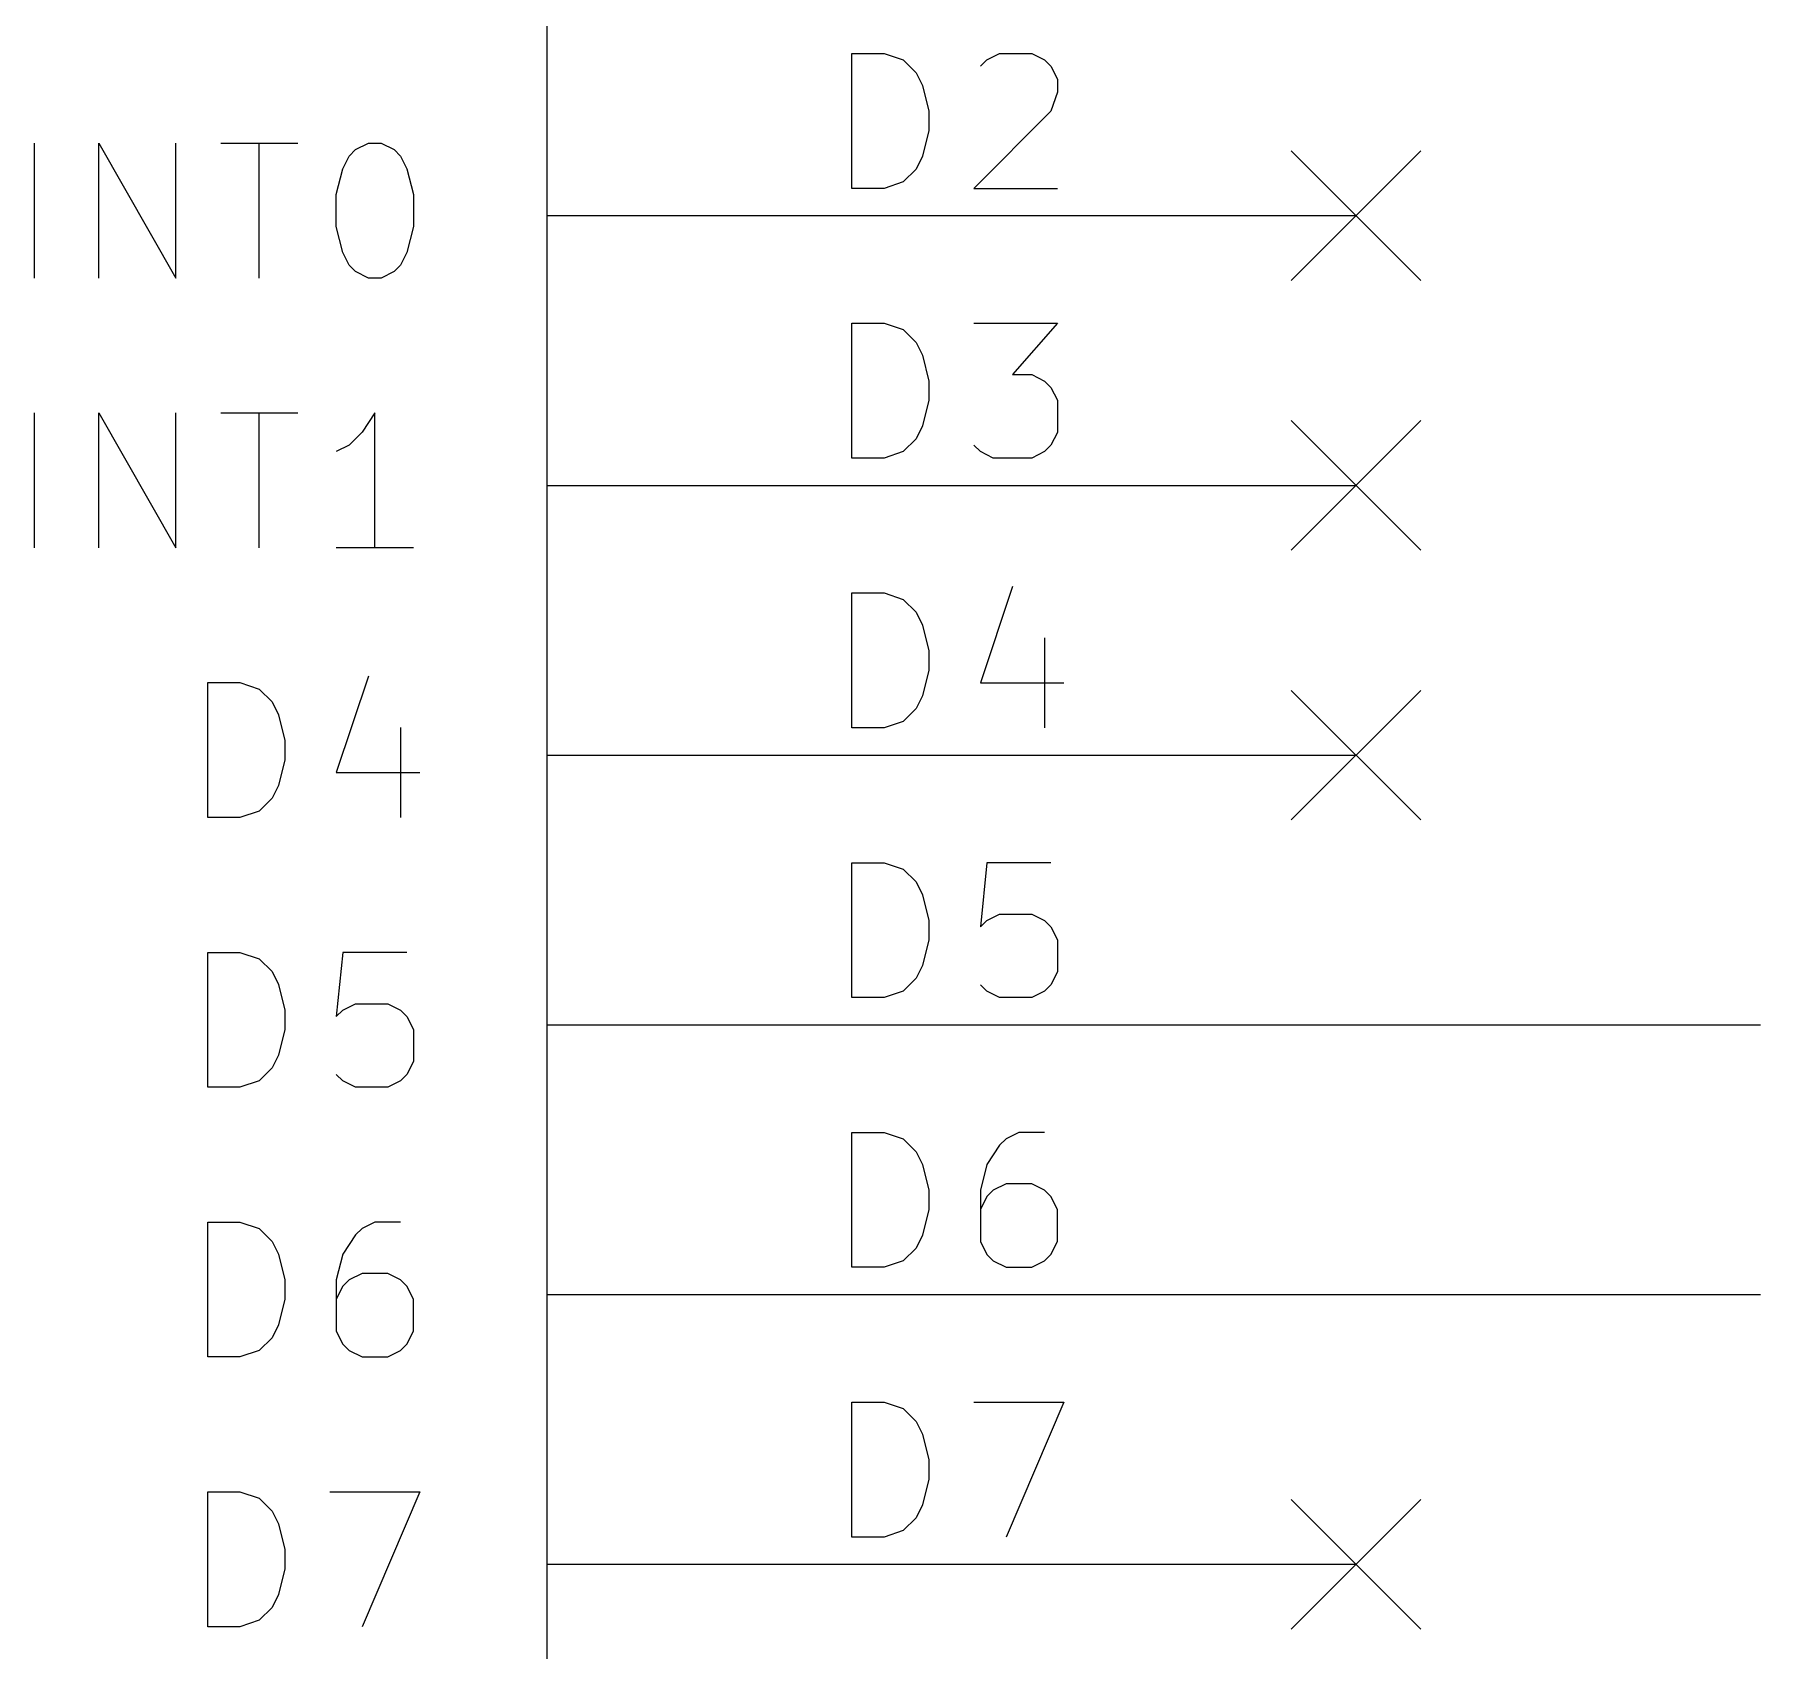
# Model space of a CAD drawing. Extents: x 0.4 to 11.3, y -7.9 to -0.4.
# Drawn here: x 6.11 to 6.75, y -2.132 to -1.533 of the extents above; entities that cross this region are included whole.
import ezdxf

# ---------------------------------------------------------------- set-up
doc = ezdxf.new("R2010")
doc.units = 0
doc.header["$MEASUREMENT"] = 0
for name, color, linetype in [('BLUE2', 5, 'CONTINUOUS'), ('CYAN2', 4, 'CONTINUOUS'), ('GREEN3', 91, 'CONTINUOUS'), ('LYELLOW', 51, 'CONTINUOUS'), ('RED2', 1, 'CONTINUOUS'), ('RED3', 11, 'CONTINUOUS')]:
    doc.layers.add(name, color=color, linetype=linetype)

msp = doc.modelspace()

# ---------------------------------------------------------------- linework, layer by layer
at = {"layer": 'BLUE2', "linetype": 'CONTINUOUS'}
for p, q in [((6.576, -1.576), (6.624, -1.624)), ((6.624, -1.576), (6.576, -1.624)), ((6.576, -1.676), (6.624, -1.724)), ((6.624, -1.676), (6.576, -1.724)), ((6.576, -1.776), (6.624, -1.824)), ((6.624, -1.776), (6.576, -1.824)), ((6.576, -2.076), (6.624, -2.124)), ((6.624, -2.076), (6.576, -2.124))]:
    msp.add_line(p, q, dxfattribs=at)
at = {"layer": 'CYAN2', "linetype": 'CONTINUOUS'}
for p, q in [((6.11, -1.62313), (6.11, -1.57313)), ((6.11, -1.62313), (6.11, -1.57313)), ((6.13381, -1.62313), (6.13381, -1.57313)), ((6.13381, -1.57313), (6.16238, -1.62313)), ((6.13381, -1.62313), (6.13381, -1.57313)), ((6.13381, -1.57313), (6.16238, -1.62313)), ((6.16238, -1.62313), (6.16238, -1.57313)), ((6.16238, -1.62313), (6.16238, -1.57313)), ((6.17905, -1.57313), (6.20762, -1.57313)), ((6.17905, -1.57313), (6.20762, -1.57313)), ((6.19333, -1.62313), (6.19333, -1.57313)), ((6.19333, -1.62313), (6.19333, -1.57313)), ((6.22905, -1.57551), (6.23381, -1.57313)), ((6.22905, -1.57551), (6.23381, -1.57313)), ((6.23381, -1.57313), (6.23857, -1.57313)), ((6.23381, -1.57313), (6.23857, -1.57313)), ((6.23857, -1.57313), (6.24333, -1.57551)), ((6.23857, -1.57313), (6.24333, -1.57551)), ((6.22428, -1.58265), (6.22667, -1.57789)), ((6.22428, -1.58265), (6.22667, -1.57789)), ((6.22667, -1.57789), (6.22905, -1.57551)), ((6.22667, -1.57789), (6.22905, -1.57551)), ((6.24333, -1.57551), (6.24571, -1.57789)), ((6.24333, -1.57551), (6.24571, -1.57789)), ((6.24571, -1.57789), (6.24809, -1.58265)), ((6.24571, -1.57789), (6.24809, -1.58265)), ((6.22191, -1.59218), (6.22428, -1.58265)), ((6.22191, -1.59218), (6.22428, -1.58265)), ((6.24809, -1.58265), (6.25048, -1.59218)), ((6.24809, -1.58265), (6.25048, -1.59218)), ((6.22191, -1.60408), (6.22191, -1.59218)), ((6.22191, -1.60408), (6.22191, -1.59218)), ((6.25048, -1.59218), (6.25048, -1.60408)), ((6.25048, -1.59218), (6.25048, -1.60408)), ((6.22428, -1.61361), (6.22191, -1.60408)), ((6.22428, -1.61361), (6.22191, -1.60408)), ((6.25048, -1.60408), (6.24809, -1.61361)), ((6.25048, -1.60408), (6.24809, -1.61361)), ((6.22667, -1.61837), (6.22428, -1.61361)), ((6.22667, -1.61837), (6.22428, -1.61361)), ((6.22905, -1.62075), (6.22667, -1.61837)), ((6.22905, -1.62075), (6.22667, -1.61837)), ((6.24571, -1.61837), (6.24333, -1.62075)), ((6.24571, -1.61837), (6.24333, -1.62075)), ((6.24809, -1.61361), (6.24571, -1.61837)), ((6.24809, -1.61361), (6.24571, -1.61837)), ((6.23381, -1.62313), (6.22905, -1.62075)), ((6.23381, -1.62313), (6.22905, -1.62075)), ((6.23857, -1.62313), (6.23381, -1.62313)), ((6.23857, -1.62313), (6.23381, -1.62313)), ((6.24333, -1.62075), (6.23857, -1.62313)), ((6.24333, -1.62075), (6.23857, -1.62313)), ((6.11, -1.72313), (6.11, -1.67313)), ((6.11, -1.72313), (6.11, -1.67313)), ((6.13381, -1.72313), (6.13381, -1.67313)), ((6.13381, -1.67313), (6.16238, -1.72313)), ((6.13381, -1.72313), (6.13381, -1.67313)), ((6.13381, -1.67313), (6.16238, -1.72313)), ((6.16238, -1.72313), (6.16238, -1.67313)), ((6.16238, -1.72313), (6.16238, -1.67313)), ((6.17905, -1.67313), (6.20762, -1.67313)), ((6.17905, -1.67313), (6.20762, -1.67313)), ((6.19333, -1.72313), (6.19333, -1.67313)), ((6.19333, -1.72313), (6.19333, -1.67313)), ((6.23619, -1.67313), (6.23143, -1.68028)), ((6.23619, -1.67313), (6.23143, -1.68028)), ((6.23619, -1.72313), (6.23619, -1.67313)), ((6.23619, -1.72313), (6.23619, -1.67313)), ((6.23143, -1.68028), (6.22667, -1.68504)), ((6.23143, -1.68028), (6.22667, -1.68504)), ((6.22667, -1.68504), (6.22191, -1.68742)), ((6.22667, -1.68504), (6.22191, -1.68742)), ((6.25048, -1.72313), (6.22191, -1.72313)), ((6.25048, -1.72313), (6.22191, -1.72313)), ((6.23381, -1.77075), (6.22191, -1.80646)), ((6.23381, -1.77075), (6.22191, -1.80646)), ((6.17428, -1.82313), (6.17428, -1.77313)), ((6.17428, -1.77313), (6.18619, -1.77313)), ((6.17428, -1.82313), (6.17428, -1.77313)), ((6.17428, -1.77313), (6.18619, -1.77313)), ((6.18619, -1.77313), (6.19333, -1.77551)), ((6.18619, -1.77313), (6.19333, -1.77551)), ((6.19333, -1.77551), (6.19809, -1.78028)), ((6.19333, -1.77551), (6.19809, -1.78028)), ((6.19809, -1.78028), (6.20048, -1.78504)), ((6.19809, -1.78028), (6.20048, -1.78504)), ((6.20048, -1.78504), (6.20285, -1.79456)), ((6.20048, -1.78504), (6.20285, -1.79456)), ((6.24571, -1.7898), (6.24571, -1.82313)), ((6.24571, -1.7898), (6.24571, -1.82313)), ((6.20285, -1.79456), (6.20285, -1.8017)), ((6.20285, -1.79456), (6.20285, -1.8017)), ((6.20285, -1.8017), (6.20048, -1.81122)), ((6.20285, -1.8017), (6.20048, -1.81122)), ((6.22191, -1.80646), (6.25285, -1.80646)), ((6.22191, -1.80646), (6.25285, -1.80646)), ((6.19809, -1.81599), (6.19333, -1.82075)), ((6.19809, -1.81599), (6.19333, -1.82075)), ((6.20048, -1.81122), (6.19809, -1.81599)), ((6.20048, -1.81122), (6.19809, -1.81599)), ((6.18619, -1.82313), (6.17428, -1.82313)), ((6.18619, -1.82313), (6.17428, -1.82313)), ((6.19333, -1.82075), (6.18619, -1.82313)), ((6.19333, -1.82075), (6.18619, -1.82313)), ((6.17428, -1.92313), (6.17428, -1.87313)), ((6.17428, -1.87313), (6.18619, -1.87313)), ((6.17428, -1.92313), (6.17428, -1.87313)), ((6.17428, -1.87313), (6.18619, -1.87313)), ((6.18619, -1.87313), (6.19333, -1.87551)), ((6.18619, -1.87313), (6.19333, -1.87551)), ((6.22428, -1.87313), (6.22191, -1.89694)), ((6.22428, -1.87313), (6.22191, -1.89694)), ((6.24809, -1.87313), (6.22428, -1.87313)), ((6.24809, -1.87313), (6.22428, -1.87313)), ((6.19333, -1.87551), (6.19809, -1.88028)), ((6.19333, -1.87551), (6.19809, -1.88028)), ((6.19809, -1.88028), (6.20048, -1.88504)), ((6.19809, -1.88028), (6.20048, -1.88504)), ((6.20048, -1.88504), (6.20285, -1.89456)), ((6.20048, -1.88504), (6.20285, -1.89456)), ((6.22428, -1.89456), (6.22905, -1.89218)), ((6.22428, -1.89456), (6.22905, -1.89218)), ((6.22905, -1.89218), (6.24095, -1.89218)), ((6.22905, -1.89218), (6.24095, -1.89218)), ((6.24095, -1.89218), (6.24571, -1.89456)), ((6.24095, -1.89218), (6.24571, -1.89456)), ((6.20285, -1.89456), (6.20285, -1.9017)), ((6.20285, -1.89456), (6.20285, -1.9017)), ((6.22191, -1.89694), (6.22428, -1.89456)), ((6.22191, -1.89694), (6.22428, -1.89456)), ((6.24571, -1.89456), (6.24809, -1.89694)), ((6.24571, -1.89456), (6.24809, -1.89694)), ((6.24809, -1.89694), (6.25048, -1.9017)), ((6.24809, -1.89694), (6.25048, -1.9017)), ((6.20285, -1.9017), (6.20048, -1.91122)), ((6.20285, -1.9017), (6.20048, -1.91122)), ((6.25048, -1.9017), (6.25048, -1.91361)), ((6.25048, -1.9017), (6.25048, -1.91361)), ((6.20048, -1.91122), (6.19809, -1.91599)), ((6.20048, -1.91122), (6.19809, -1.91599)), ((6.25048, -1.91361), (6.24809, -1.91837)), ((6.25048, -1.91361), (6.24809, -1.91837)), ((6.19809, -1.91599), (6.19333, -1.92075)), ((6.19809, -1.91599), (6.19333, -1.92075)), ((6.22428, -1.92075), (6.22191, -1.91837)), ((6.22428, -1.92075), (6.22191, -1.91837)), ((6.24809, -1.91837), (6.24571, -1.92075)), ((6.24809, -1.91837), (6.24571, -1.92075)), ((6.18619, -1.92313), (6.17428, -1.92313)), ((6.18619, -1.92313), (6.17428, -1.92313)), ((6.19333, -1.92075), (6.18619, -1.92313)), ((6.19333, -1.92075), (6.18619, -1.92313)), ((6.22905, -1.92313), (6.22428, -1.92075)), ((6.22905, -1.92313), (6.22428, -1.92075)), ((6.24095, -1.92313), (6.22905, -1.92313)), ((6.24095, -1.92313), (6.22905, -1.92313)), ((6.24571, -1.92075), (6.24095, -1.92313)), ((6.24571, -1.92075), (6.24095, -1.92313)), ((6.17428, -2.02313), (6.17428, -1.97313)), ((6.17428, -1.97313), (6.18619, -1.97313)), ((6.17428, -2.02313), (6.17428, -1.97313)), ((6.17428, -1.97313), (6.18619, -1.97313)), ((6.18619, -1.97313), (6.19333, -1.97551)), ((6.18619, -1.97313), (6.19333, -1.97551)), ((6.19333, -1.97551), (6.19809, -1.98028)), ((6.19333, -1.97551), (6.19809, -1.98028)), ((6.23143, -1.97551), (6.22905, -1.97789)), ((6.23143, -1.97551), (6.22905, -1.97789)), ((6.23619, -1.97313), (6.23143, -1.97551)), ((6.23619, -1.97313), (6.23143, -1.97551)), ((6.24571, -1.97313), (6.23619, -1.97313)), ((6.24571, -1.97313), (6.23619, -1.97313)), ((6.19809, -1.98028), (6.20048, -1.98504)), ((6.19809, -1.98028), (6.20048, -1.98504)), ((6.22905, -1.97789), (6.22428, -1.98504)), ((6.22905, -1.97789), (6.22428, -1.98504)), ((6.20048, -1.98504), (6.20285, -1.99456)), ((6.20048, -1.98504), (6.20285, -1.99456)), ((6.22428, -1.98504), (6.22191, -1.99456)), ((6.22428, -1.98504), (6.22191, -1.99456)), ((6.20285, -1.99456), (6.20285, -2.0017)), ((6.20285, -1.99456), (6.20285, -2.0017)), ((6.22191, -1.99456), (6.22191, -2.01361)), ((6.22191, -1.99456), (6.22191, -2.01361)), ((6.22667, -1.99456), (6.22428, -1.99694)), ((6.22667, -1.99456), (6.22428, -1.99694)), ((6.23143, -1.99218), (6.22667, -1.99456)), ((6.23143, -1.99218), (6.22667, -1.99456)), ((6.24095, -1.99218), (6.23143, -1.99218)), ((6.24095, -1.99218), (6.23143, -1.99218)), ((6.24571, -1.99456), (6.24095, -1.99218)), ((6.24571, -1.99456), (6.24095, -1.99218)), ((6.24809, -1.99694), (6.24571, -1.99456)), ((6.24809, -1.99694), (6.24571, -1.99456)), ((6.20285, -2.0017), (6.20048, -2.01122)), ((6.20285, -2.0017), (6.20048, -2.01122)), ((6.22428, -1.99694), (6.22191, -2.0017)), ((6.22428, -1.99694), (6.22191, -2.0017)), ((6.25048, -2.0017), (6.24809, -1.99694)), ((6.25048, -2.0017), (6.24809, -1.99694)), ((6.25048, -2.01361), (6.25048, -2.0017)), ((6.25048, -2.01361), (6.25048, -2.0017)), ((6.19809, -2.01599), (6.19333, -2.02075)), ((6.19809, -2.01599), (6.19333, -2.02075)), ((6.20048, -2.01122), (6.19809, -2.01599)), ((6.20048, -2.01122), (6.19809, -2.01599)), ((6.22191, -2.01361), (6.22428, -2.01837)), ((6.22191, -2.01361), (6.22428, -2.01837)), ((6.24809, -2.01837), (6.25048, -2.01361)), ((6.24809, -2.01837), (6.25048, -2.01361)), ((6.19333, -2.02075), (6.18619, -2.02313)), ((6.19333, -2.02075), (6.18619, -2.02313)), ((6.22428, -2.01837), (6.22667, -2.02075)), ((6.22428, -2.01837), (6.22667, -2.02075)), ((6.22667, -2.02075), (6.23143, -2.02313)), ((6.22667, -2.02075), (6.23143, -2.02313)), ((6.24095, -2.02313), (6.24571, -2.02075)), ((6.24095, -2.02313), (6.24571, -2.02075)), ((6.24571, -2.02075), (6.24809, -2.01837)), ((6.24571, -2.02075), (6.24809, -2.01837)), ((6.18619, -2.02313), (6.17428, -2.02313)), ((6.18619, -2.02313), (6.17428, -2.02313)), ((6.23143, -2.02313), (6.24095, -2.02313)), ((6.23143, -2.02313), (6.24095, -2.02313)), ((6.17428, -2.12313), (6.17428, -2.07313)), ((6.17428, -2.07313), (6.18619, -2.07313)), ((6.17428, -2.12313), (6.17428, -2.07313)), ((6.17428, -2.07313), (6.18619, -2.07313)), ((6.18619, -2.07313), (6.19333, -2.07551)), ((6.18619, -2.07313), (6.19333, -2.07551)), ((6.21952, -2.07313), (6.25285, -2.07313)), ((6.21952, -2.07313), (6.25285, -2.07313)), ((6.25285, -2.07313), (6.23143, -2.12313)), ((6.25285, -2.07313), (6.23143, -2.12313)), ((6.19333, -2.07551), (6.19809, -2.08028)), ((6.19333, -2.07551), (6.19809, -2.08028)), ((6.19809, -2.08028), (6.20048, -2.08504)), ((6.19809, -2.08028), (6.20048, -2.08504)), ((6.20048, -2.08504), (6.20285, -2.09456)), ((6.20048, -2.08504), (6.20285, -2.09456)), ((6.20285, -2.09456), (6.20285, -2.1017)), ((6.20285, -2.09456), (6.20285, -2.1017)), ((6.20285, -2.1017), (6.20048, -2.11122)), ((6.20285, -2.1017), (6.20048, -2.11122)), ((6.20048, -2.11122), (6.19809, -2.11599)), ((6.20048, -2.11122), (6.19809, -2.11599)), ((6.19809, -2.11599), (6.19333, -2.12075)), ((6.19809, -2.11599), (6.19333, -2.12075)), ((6.18619, -2.12313), (6.17428, -2.12313)), ((6.18619, -2.12313), (6.17428, -2.12313)), ((6.19333, -2.12075), (6.18619, -2.12313)), ((6.19333, -2.12075), (6.18619, -2.12313))]:
    msp.add_line(p, q, dxfattribs=at)
at = {"layer": 'GREEN3', "linetype": 'CONTINUOUS'}
for p, q in [((6.6, -1.9), (6.75, -1.9)), ((6.6, -2), (6.75, -2))]:
    msp.add_line(p, q, dxfattribs=at)
at = {"layer": 'LYELLOW', "linetype": 'CONTINUOUS'}
msp.add_line((6.3, -1.45), (6.3, -6.05), dxfattribs=at)
at = {"layer": 'RED2', "linetype": 'CONTINUOUS'}
for p, q in [((6.3, -1.45), (6.3, -6.05)), ((6.3, -1.6), (6.6, -1.6)), ((6.3, -1.6), (6.6, -1.6)), ((6.3, -1.7), (6.6, -1.7)), ((6.3, -1.7), (6.6, -1.7)), ((6.3, -1.8), (6.6, -1.8)), ((6.3, -1.8), (6.6, -1.8)), ((6.3, -1.9), (6.6, -1.9)), ((6.3, -1.9), (6.6, -1.9)), ((6.3, -2), (6.6, -2)), ((6.3, -2), (6.6, -2)), ((6.3, -2.1), (6.6, -2.1)), ((6.3, -2.1), (6.6, -2.1))]:
    msp.add_line(p, q, dxfattribs=at)
at = {"layer": 'RED3', "linetype": 'CONTINUOUS'}
for p, q in [((6.41309, -1.58988), (6.41309, -1.53988)), ((6.41309, -1.53988), (6.425, -1.53988)), ((6.41309, -1.58988), (6.41309, -1.53988)), ((6.41309, -1.53988), (6.425, -1.53988)), ((6.425, -1.53988), (6.43214, -1.54226)), ((6.425, -1.53988), (6.43214, -1.54226)), ((6.43214, -1.54226), (6.43691, -1.54702)), ((6.43214, -1.54226), (6.43691, -1.54702)), ((6.46072, -1.54464), (6.46309, -1.54226)), ((6.46072, -1.54464), (6.46309, -1.54226)), ((6.46309, -1.54226), (6.46786, -1.53988)), ((6.46309, -1.54226), (6.46786, -1.53988)), ((6.46786, -1.53988), (6.47976, -1.53988)), ((6.46786, -1.53988), (6.47976, -1.53988)), ((6.47976, -1.53988), (6.48452, -1.54226)), ((6.47976, -1.53988), (6.48452, -1.54226)), ((6.48452, -1.54226), (6.48691, -1.54464)), ((6.48452, -1.54226), (6.48691, -1.54464)), ((6.43691, -1.54702), (6.43929, -1.55178)), ((6.43691, -1.54702), (6.43929, -1.55178)), ((6.48691, -1.54464), (6.48929, -1.5494)), ((6.48691, -1.54464), (6.48929, -1.5494)), ((6.43929, -1.55178), (6.44167, -1.56131)), ((6.43929, -1.55178), (6.44167, -1.56131)), ((6.48929, -1.55417), (6.48691, -1.56131)), ((6.48929, -1.55417), (6.48691, -1.56131)), ((6.48929, -1.5494), (6.48929, -1.55417)), ((6.48929, -1.5494), (6.48929, -1.55417)), ((6.44167, -1.56131), (6.44167, -1.56845)), ((6.44167, -1.56131), (6.44167, -1.56845)), ((6.48691, -1.56131), (6.45833, -1.58988)), ((6.48691, -1.56131), (6.45833, -1.58988)), ((6.44167, -1.56845), (6.43929, -1.57797)), ((6.44167, -1.56845), (6.43929, -1.57797)), ((6.43929, -1.57797), (6.43691, -1.58274)), ((6.43929, -1.57797), (6.43691, -1.58274)), ((6.43691, -1.58274), (6.43214, -1.5875)), ((6.43691, -1.58274), (6.43214, -1.5875)), ((6.425, -1.58988), (6.41309, -1.58988)), ((6.425, -1.58988), (6.41309, -1.58988)), ((6.43214, -1.5875), (6.425, -1.58988)), ((6.43214, -1.5875), (6.425, -1.58988)), ((6.45833, -1.58988), (6.48929, -1.58988)), ((6.45833, -1.58988), (6.48929, -1.58988)), ((6.41309, -1.68988), (6.41309, -1.63988)), ((6.41309, -1.63988), (6.425, -1.63988)), ((6.41309, -1.68988), (6.41309, -1.63988)), ((6.41309, -1.63988), (6.425, -1.63988)), ((6.425, -1.63988), (6.43214, -1.64226)), ((6.425, -1.63988), (6.43214, -1.64226)), ((6.43214, -1.64226), (6.43691, -1.64702)), ((6.43214, -1.64226), (6.43691, -1.64702)), ((6.45833, -1.63988), (6.48929, -1.63988)), ((6.45833, -1.63988), (6.48929, -1.63988)), ((6.48929, -1.63988), (6.47262, -1.65893)), ((6.48929, -1.63988), (6.47262, -1.65893)), ((6.43691, -1.64702), (6.43929, -1.65178)), ((6.43691, -1.64702), (6.43929, -1.65178)), ((6.43929, -1.65178), (6.44167, -1.66131)), ((6.43929, -1.65178), (6.44167, -1.66131)), ((6.44167, -1.66131), (6.44167, -1.66845)), ((6.44167, -1.66131), (6.44167, -1.66845)), ((6.47262, -1.65893), (6.47976, -1.65893)), ((6.47262, -1.65893), (6.47976, -1.65893)), ((6.47976, -1.65893), (6.48452, -1.66131)), ((6.47976, -1.65893), (6.48452, -1.66131)), ((6.48452, -1.66131), (6.48691, -1.66369)), ((6.48452, -1.66131), (6.48691, -1.66369)), ((6.48691, -1.66369), (6.48929, -1.66845)), ((6.48691, -1.66369), (6.48929, -1.66845)), ((6.44167, -1.66845), (6.43929, -1.67797)), ((6.44167, -1.66845), (6.43929, -1.67797)), ((6.48929, -1.66845), (6.48929, -1.68035)), ((6.48929, -1.66845), (6.48929, -1.68035)), ((6.43691, -1.68274), (6.43214, -1.6875)), ((6.43691, -1.68274), (6.43214, -1.6875)), ((6.43929, -1.67797), (6.43691, -1.68274)), ((6.43929, -1.67797), (6.43691, -1.68274)), ((6.48929, -1.68035), (6.48691, -1.68512)), ((6.48929, -1.68035), (6.48691, -1.68512)), ((6.43214, -1.6875), (6.425, -1.68988)), ((6.43214, -1.6875), (6.425, -1.68988)), ((6.46072, -1.6875), (6.45833, -1.68512)), ((6.46072, -1.6875), (6.45833, -1.68512)), ((6.46548, -1.68988), (6.46072, -1.6875)), ((6.46548, -1.68988), (6.46072, -1.6875)), ((6.48452, -1.6875), (6.47976, -1.68988)), ((6.48452, -1.6875), (6.47976, -1.68988)), ((6.48691, -1.68512), (6.48452, -1.6875)), ((6.48691, -1.68512), (6.48452, -1.6875)), ((6.425, -1.68988), (6.41309, -1.68988)), ((6.425, -1.68988), (6.41309, -1.68988)), ((6.47976, -1.68988), (6.46548, -1.68988)), ((6.47976, -1.68988), (6.46548, -1.68988)), ((6.41309, -1.78988), (6.41309, -1.73988)), ((6.41309, -1.73988), (6.425, -1.73988)), ((6.41309, -1.78988), (6.41309, -1.73988)), ((6.41309, -1.73988), (6.425, -1.73988)), ((6.425, -1.73988), (6.43214, -1.74226)), ((6.425, -1.73988), (6.43214, -1.74226)), ((6.47262, -1.7375), (6.46072, -1.77321)), ((6.47262, -1.7375), (6.46072, -1.77321)), ((6.43214, -1.74226), (6.43691, -1.74702)), ((6.43214, -1.74226), (6.43691, -1.74702)), ((6.43691, -1.74702), (6.43929, -1.75178)), ((6.43691, -1.74702), (6.43929, -1.75178)), ((6.43929, -1.75178), (6.44167, -1.76131)), ((6.43929, -1.75178), (6.44167, -1.76131)), ((6.48452, -1.75655), (6.48452, -1.78988)), ((6.48452, -1.75655), (6.48452, -1.78988)), ((6.44167, -1.76131), (6.44167, -1.76845)), ((6.44167, -1.76131), (6.44167, -1.76845)), ((6.44167, -1.76845), (6.43929, -1.77797)), ((6.44167, -1.76845), (6.43929, -1.77797)), ((6.43929, -1.77797), (6.43691, -1.78274)), ((6.43929, -1.77797), (6.43691, -1.78274)), ((6.46072, -1.77321), (6.49167, -1.77321)), ((6.46072, -1.77321), (6.49167, -1.77321)), ((6.43691, -1.78274), (6.43214, -1.7875)), ((6.43691, -1.78274), (6.43214, -1.7875)), ((6.425, -1.78988), (6.41309, -1.78988)), ((6.425, -1.78988), (6.41309, -1.78988)), ((6.43214, -1.7875), (6.425, -1.78988)), ((6.43214, -1.7875), (6.425, -1.78988)), ((6.41309, -1.88988), (6.41309, -1.83988)), ((6.41309, -1.83988), (6.425, -1.83988)), ((6.41309, -1.88988), (6.41309, -1.83988)), ((6.41309, -1.83988), (6.425, -1.83988)), ((6.425, -1.83988), (6.43214, -1.84226)), ((6.425, -1.83988), (6.43214, -1.84226)), ((6.43214, -1.84226), (6.43691, -1.84702)), ((6.43214, -1.84226), (6.43691, -1.84702)), ((6.46309, -1.83988), (6.46072, -1.86369)), ((6.46309, -1.83988), (6.46072, -1.86369)), ((6.48691, -1.83988), (6.46309, -1.83988)), ((6.48691, -1.83988), (6.46309, -1.83988)), ((6.43691, -1.84702), (6.43929, -1.85178)), ((6.43691, -1.84702), (6.43929, -1.85178)), ((6.43929, -1.85178), (6.44167, -1.86131)), ((6.43929, -1.85178), (6.44167, -1.86131)), ((6.44167, -1.86131), (6.44167, -1.86845)), ((6.44167, -1.86131), (6.44167, -1.86845)), ((6.46072, -1.86369), (6.46309, -1.86131)), ((6.46072, -1.86369), (6.46309, -1.86131)), ((6.46309, -1.86131), (6.46786, -1.85893)), ((6.46309, -1.86131), (6.46786, -1.85893)), ((6.46786, -1.85893), (6.47976, -1.85893)), ((6.46786, -1.85893), (6.47976, -1.85893)), ((6.47976, -1.85893), (6.48452, -1.86131)), ((6.47976, -1.85893), (6.48452, -1.86131)), ((6.48452, -1.86131), (6.48691, -1.86369)), ((6.48452, -1.86131), (6.48691, -1.86369)), ((6.44167, -1.86845), (6.43929, -1.87797)), ((6.44167, -1.86845), (6.43929, -1.87797)), ((6.48691, -1.86369), (6.48929, -1.86845)), ((6.48691, -1.86369), (6.48929, -1.86845)), ((6.48929, -1.86845), (6.48929, -1.88035)), ((6.48929, -1.86845), (6.48929, -1.88035)), ((6.43929, -1.87797), (6.43691, -1.88274)), ((6.43929, -1.87797), (6.43691, -1.88274)), ((6.48929, -1.88035), (6.48691, -1.88512)), ((6.48929, -1.88035), (6.48691, -1.88512)), ((6.43214, -1.8875), (6.425, -1.88988)), ((6.43214, -1.8875), (6.425, -1.88988)), ((6.43691, -1.88274), (6.43214, -1.8875)), ((6.43691, -1.88274), (6.43214, -1.8875)), ((6.46309, -1.8875), (6.46072, -1.88512)), ((6.46309, -1.8875), (6.46072, -1.88512)), ((6.46786, -1.88988), (6.46309, -1.8875)), ((6.46786, -1.88988), (6.46309, -1.8875)), ((6.48452, -1.8875), (6.47976, -1.88988)), ((6.48452, -1.8875), (6.47976, -1.88988)), ((6.48691, -1.88512), (6.48452, -1.8875)), ((6.48691, -1.88512), (6.48452, -1.8875)), ((6.425, -1.88988), (6.41309, -1.88988)), ((6.425, -1.88988), (6.41309, -1.88988)), ((6.47976, -1.88988), (6.46786, -1.88988)), ((6.47976, -1.88988), (6.46786, -1.88988)), ((6.41309, -1.98988), (6.41309, -1.93988)), ((6.41309, -1.93988), (6.425, -1.93988)), ((6.41309, -1.98988), (6.41309, -1.93988)), ((6.41309, -1.93988), (6.425, -1.93988)), ((6.425, -1.93988), (6.43214, -1.94226)), ((6.425, -1.93988), (6.43214, -1.94226)), ((6.43214, -1.94226), (6.43691, -1.94702)), ((6.43214, -1.94226), (6.43691, -1.94702)), ((6.46786, -1.94464), (6.46309, -1.95178)), ((6.46786, -1.94464), (6.46309, -1.95178)), ((6.47024, -1.94226), (6.46786, -1.94464)), ((6.47024, -1.94226), (6.46786, -1.94464)), ((6.475, -1.93988), (6.47024, -1.94226)), ((6.475, -1.93988), (6.47024, -1.94226)), ((6.48452, -1.93988), (6.475, -1.93988)), ((6.48452, -1.93988), (6.475, -1.93988)), ((6.43691, -1.94702), (6.43929, -1.95178)), ((6.43691, -1.94702), (6.43929, -1.95178)), ((6.43929, -1.95178), (6.44167, -1.96131)), ((6.43929, -1.95178), (6.44167, -1.96131)), ((6.46309, -1.95178), (6.46072, -1.96131)), ((6.46309, -1.95178), (6.46072, -1.96131)), ((6.44167, -1.96131), (6.44167, -1.96845)), ((6.44167, -1.96131), (6.44167, -1.96845)), ((6.46072, -1.96131), (6.46072, -1.98035)), ((6.46072, -1.96131), (6.46072, -1.98035)), ((6.46309, -1.96369), (6.46072, -1.96845)), ((6.46309, -1.96369), (6.46072, -1.96845)), ((6.46548, -1.96131), (6.46309, -1.96369)), ((6.46548, -1.96131), (6.46309, -1.96369)), ((6.47024, -1.95893), (6.46548, -1.96131)), ((6.47024, -1.95893), (6.46548, -1.96131)), ((6.47976, -1.95893), (6.47024, -1.95893)), ((6.47976, -1.95893), (6.47024, -1.95893)), ((6.48452, -1.96131), (6.47976, -1.95893)), ((6.48452, -1.96131), (6.47976, -1.95893)), ((6.48691, -1.96369), (6.48452, -1.96131)), ((6.48691, -1.96369), (6.48452, -1.96131)), ((6.48929, -1.96845), (6.48691, -1.96369)), ((6.48929, -1.96845), (6.48691, -1.96369)), ((6.44167, -1.96845), (6.43929, -1.97797)), ((6.44167, -1.96845), (6.43929, -1.97797)), ((6.48929, -1.98035), (6.48929, -1.96845)), ((6.48929, -1.98035), (6.48929, -1.96845)), ((6.43691, -1.98274), (6.43214, -1.9875)), ((6.43691, -1.98274), (6.43214, -1.9875)), ((6.43929, -1.97797), (6.43691, -1.98274)), ((6.43929, -1.97797), (6.43691, -1.98274)), ((6.46072, -1.98035), (6.46309, -1.98512)), ((6.46072, -1.98035), (6.46309, -1.98512)), ((6.48691, -1.98512), (6.48929, -1.98035)), ((6.48691, -1.98512), (6.48929, -1.98035)), ((6.425, -1.98988), (6.41309, -1.98988)), ((6.425, -1.98988), (6.41309, -1.98988)), ((6.43214, -1.9875), (6.425, -1.98988)), ((6.43214, -1.9875), (6.425, -1.98988)), ((6.46309, -1.98512), (6.46548, -1.9875)), ((6.46309, -1.98512), (6.46548, -1.9875)), ((6.46548, -1.9875), (6.47024, -1.98988)), ((6.46548, -1.9875), (6.47024, -1.98988)), ((6.47024, -1.98988), (6.47976, -1.98988)), ((6.47024, -1.98988), (6.47976, -1.98988)), ((6.47976, -1.98988), (6.48452, -1.9875)), ((6.47976, -1.98988), (6.48452, -1.9875)), ((6.48452, -1.9875), (6.48691, -1.98512)), ((6.48452, -1.9875), (6.48691, -1.98512)), ((6.41309, -2.08988), (6.41309, -2.03988)), ((6.41309, -2.03988), (6.425, -2.03988)), ((6.41309, -2.08988), (6.41309, -2.03988)), ((6.41309, -2.03988), (6.425, -2.03988)), ((6.425, -2.03988), (6.43214, -2.04226)), ((6.425, -2.03988), (6.43214, -2.04226)), ((6.45833, -2.03988), (6.49167, -2.03988)), ((6.45833, -2.03988), (6.49167, -2.03988)), ((6.49167, -2.03988), (6.47024, -2.08988)), ((6.49167, -2.03988), (6.47024, -2.08988)), ((6.43214, -2.04226), (6.43691, -2.04702)), ((6.43214, -2.04226), (6.43691, -2.04702)), ((6.43691, -2.04702), (6.43929, -2.05178)), ((6.43691, -2.04702), (6.43929, -2.05178)), ((6.43929, -2.05178), (6.44167, -2.06131)), ((6.43929, -2.05178), (6.44167, -2.06131)), ((6.44167, -2.06131), (6.44167, -2.06845)), ((6.44167, -2.06131), (6.44167, -2.06845)), ((6.44167, -2.06845), (6.43929, -2.07797)), ((6.44167, -2.06845), (6.43929, -2.07797)), ((6.43929, -2.07797), (6.43691, -2.08274)), ((6.43929, -2.07797), (6.43691, -2.08274)), ((6.43691, -2.08274), (6.43214, -2.0875)), ((6.43691, -2.08274), (6.43214, -2.0875)), ((6.425, -2.08988), (6.41309, -2.08988)), ((6.425, -2.08988), (6.41309, -2.08988)), ((6.43214, -2.0875), (6.425, -2.08988)), ((6.43214, -2.0875), (6.425, -2.08988))]:
    msp.add_line(p, q, dxfattribs=at)

doc.saveas('drawing.dxf')
